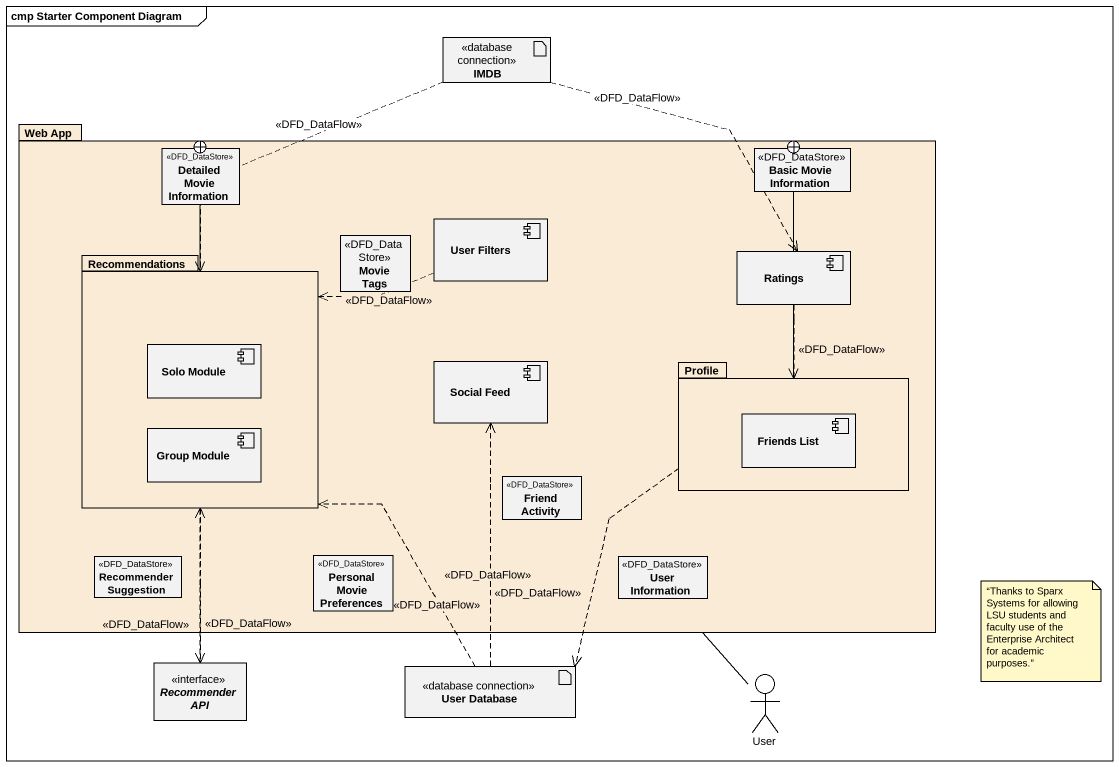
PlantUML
@startuml
mainframe cmp Starter Component Diagram
allowmixing
hide circle
hide empty members
artifact IMDB <<database connection>>
package "Web App" as Web_App #FAEBD7 {
  class "Detailed Movie Information" as Detailed_Movie_Information <<DFD_DataStore>>
  class "Basic Movie Information" as Basic_Movie_Information <<DFD_DataStore>>
  component "User Filters" as User_Filters
  package Recommendations #FAEBD7 {
    component "Solo Module" as Solo_Module
    component "Group Module" as Group_Module
  }
  class "Movie Tags" as Movie_Tags <<DFD_DataStore>>
  component Ratings
  component "Social Feed" as Social_Feed
  package Profile #FAEBD7 {
    component "Friends List" as Friends_List
  }
  class "Friend Activity" as Friend_Activity <<DFD_DataStore>>
  class "Recommender Suggestion" as Recommender_Suggestion <<DFD_DataStore>>
  class "Personal Movie Preferences" as Personal_Movie_Preferences <<DFD_DataStore>>
  class "User Information" as User_Information <<DFD_DataStore>>
}
interface "Recommender API" as Recommender_API
artifact "User Database" as User_Database <<database connection>>
actor User
IMDB ..> Recommendations : <<DFD_DataFlow>>
IMDB ..> Ratings : <<DFD_DataFlow>>
User_Filters .left.> Recommendations : <<DFD_DataFlow>>
Recommendations -right-+ Web_App
Recommendations ..> Recommender_API : <<DFD_DataFlow>>
Ratings ..> Profile : <<DFD_DataFlow>>
Profile -left-+ Web_App
Profile ..> User_Database : <<DFD_DataFlow>>
Recommender_API .up.> Recommendations : <<DFD_DataFlow>>
User_Database .up.> Recommendations : <<DFD_DataFlow>>
User_Database .up.> Social_Feed : <<DFD_DataFlow>>
User -up- Web_App
note as N1
  “Thanks to Sparx Systems for allowing LSU students and faculty use of the Enterprise Architect for academic purposes.”
end note
@enduml
